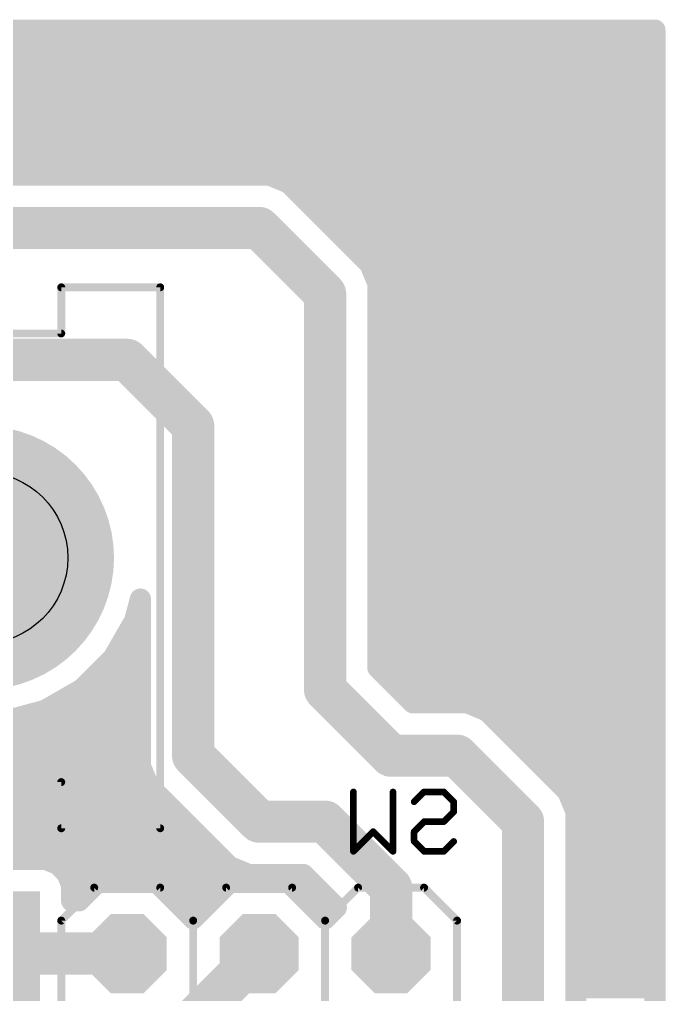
# Model space of a CAD drawing. Extents: x -0.2 to 52.3, y -1.5 to 54.9.
# Drawn here: x 39.84 to 52.27, y 36.04 to 54.81 of the extents above; entities that cross this region are included whole.
import ezdxf

# ---------------------------------------------------------------- set-up
doc = ezdxf.new("R2010")
doc.units = 0
for name, color, linetype in [('16', 175, 'CONTINUOUS'), ('17', 82, 'CONTINUOUS'), ('20', 7, 'CONTINUOUS'), ('21', 253, 'CONTINUOUS'), ('22', 253, 'CONTINUOUS'), ('26', 253, 'CONTINUOUS'), ('42', 175, 'CONTINUOUS'), ('43', 82, 'CONTINUOUS'), ('52', 253, 'CONTINUOUS')]:
    doc.layers.add(name, color=color, linetype=linetype)

# ---------------------------------------------------------------- blocks, each defined once
blk = doc.blocks.new('RECT')
blk.add_solid([(-0.5, -0.5), (0.5, -0.5), (-0.5, 0.5), (0.5, 0.5)])
blk = doc.blocks.new('OCTAGONP')
at = {"const_width": 0.5}
blk.add_lwpolyline([(-0.25, -0.1036), (-0.25, 0.1036), (-0.1036, 0.25), (0.1036, 0.25), (0.25, 0.1036), (0.25, -0.1036), (0.1036, -0.25), (-0.1036, -0.25), (-0.25, -0.1036), (-0.25, 0.1036)], dxfattribs=at)

msp = doc.modelspace()

# ---------------------------------------------------------------- linework, layer by layer
at = {"layer": '16'}
for points, const_width in [([(0, 54.61), (52.07, 54.61)], 0.4064), ([(52.07, 54.61), (52.07, 0)], 0.4064), ([(0, 54.4576), (52.07, 54.4576)], 0.4064), ([(0, 54.0512), (52.07, 54.0512)], 0.4064), ([(0, 53.6448), (52.07, 53.6448)], 0.4064), ([(4.9214, 53.2384), (52.07, 53.2384)], 0.4064), ([(5.5254, 52.832), (52.07, 52.832)], 0.4064), ([(5.7384, 52.4256), (52.07, 52.4256)], 0.4064), ([(3.8608, 52.0192), (52.07, 52.0192)], 0.4064), ([(44.6521, 51.816), (13.7679, 51.816)], 0.4064), ([(45.0255, 51.6613), (44.6521, 51.816)], 0.4064), ([(45.3113, 51.3755), (45.0255, 51.6613)], 0.4064), ([(45.074, 51.6128), (52.07, 51.6128)], 0.4064), ([(46.2955, 50.3913), (45.3113, 51.3755)], 0.4064), ([(45.4804, 51.2064), (52.07, 51.2064)], 0.4064), ([(44.45, 50.8), (13.97, 50.8)], 0.8128), ([(45.72, 49.53), (44.45, 50.8)], 0.8128), ([(45.8868, 50.8), (52.07, 50.8)], 0.4064), ([(46.2932, 50.3936), (52.07, 50.3936)], 0.4064), ([(46.5813, 50.1055), (46.2955, 50.3913)], 0.4064), ([(46.2955, 50.3913), (46.2955, 50.3913)], 0.4064), ([(46.736, 49.7321), (46.5813, 50.1055)], 0.4064), ([(46.6303, 49.9872), (52.07, 49.9872)], 0.4064), ([(45.72, 41.91), (45.72, 49.53)], 0.8128), ([(46.736, 42.3308), (46.736, 49.7321)], 0.4064), ([(46.736, 49.5808), (52.07, 49.5808)], 0.4064), ([(46.736, 49.1744), (52.07, 49.1744)], 0.4064), ([(46.736, 48.768), (52.07, 48.768)], 0.4064), ([(33.02, 48.26), (41.91, 48.26)], 0.8128), ([(41.91, 48.26), (43.18, 46.99)], 0.8128), ([(46.736, 48.3616), (52.07, 48.3616)], 0.4064), ([(46.736, 47.9552), (52.07, 47.9552)], 0.4064), ([(46.736, 47.5488), (52.07, 47.5488)], 0.4064), ([(43.18, 46.99), (43.18, 40.64)], 0.8128), ([(46.736, 47.1424), (52.07, 47.1424)], 0.4064), ([(46.736, 46.736), (52.07, 46.736)], 0.4064), ([(46.736, 46.3296), (52.07, 46.3296)], 0.4064), ([(46.736, 45.9232), (52.07, 45.9232)], 0.4064), ([(46.736, 45.5168), (52.07, 45.5168)], 0.4064), ([(46.736, 45.1104), (52.07, 45.1104)], 0.4064), ([(46.736, 44.704), (52.07, 44.704)], 0.4064), ([(46.736, 44.2976), (52.07, 44.2976)], 0.4064), ([(46.736, 43.8912), (52.07, 43.8912)], 0.4064), ([(42.051, 43.2343), (42.164, 43.6562)], 0.4064), ([(42.164, 43.6562), (42.164, 40.4379)], 0.4064), ([(42.1181, 43.4848), (42.164, 43.4848)], 0.4064), ([(46.736, 43.4848), (52.07, 43.4848)], 0.4064), ([(41.6363, 42.5161), (42.051, 43.2343)], 0.4064), ([(41.9609, 43.0784), (42.164, 43.0784)], 0.4064), ([(46.736, 43.0784), (52.07, 43.0784)], 0.4064), ([(41.7263, 42.672), (42.164, 42.672)], 0.4064), ([(46.736, 42.672), (52.07, 42.672)], 0.4064), ([(41.0499, 41.9297), (41.6363, 42.5161)], 0.4064), ([(41.3858, 42.2656), (42.164, 42.2656)], 0.4064), ([(47.4108, 41.656), (46.736, 42.3308)], 0.4064), ([(46.8012, 42.2656), (52.07, 42.2656)], 0.4064), ([(46.99, 40.64), (45.72, 41.91)], 0.8128), ([(40.3317, 41.515), (41.0499, 41.9297)], 0.4064), ([(40.9278, 41.8592), (42.164, 41.8592)], 0.4064), ([(47.2076, 41.8592), (52.07, 41.8592)], 0.4064), ([(48.4621, 41.656), (47.4108, 41.656)], 0.4064), ([(48.8355, 41.5013), (48.4621, 41.656)], 0.4064), ([(39.5307, 41.3004), (40.3317, 41.515)], 0.4064), ([(49.1213, 41.2155), (48.8355, 41.5013)], 0.4064), ([(40.0994, 41.4528), (42.164, 41.4528)], 0.4064), ([(48.884, 41.4528), (52.07, 41.4528)], 0.4064), ([(50.3913, 39.9455), (49.1213, 41.2155)], 0.4064), ([(34.8896, 41.0464), (42.164, 41.0464)], 0.4064), ([(49.2904, 41.0464), (52.07, 41.0464)], 0.4064), ([(43.18, 40.64), (44.45, 39.37)], 0.8128), ([(48.26, 40.64), (46.99, 40.64)], 0.8128), ([(49.53, 39.37), (48.26, 40.64)], 0.8128), ([(34.8896, 40.64), (42.164, 40.64)], 0.4064), ([(49.6968, 40.64), (52.07, 40.64)], 0.4064), ([(42.164, 40.4379), (42.3187, 40.0645)], 0.4064), ([(34.8896, 40.2336), (42.2486, 40.2336)], 0.4064), ([(50.1032, 40.2336), (52.07, 40.2336)], 0.4064), ([(42.3187, 40.0645), (43.5887, 38.7945)], 0.4064), ([(34.8896, 39.8272), (42.556, 39.8272)], 0.4064), ([(50.546, 39.5721), (50.3913, 39.9455)], 0.4064), ([(50.4403, 39.8272), (52.07, 39.8272)], 0.4064), ([(34.8896, 39.4208), (42.9624, 39.4208)], 0.4064), ([(44.45, 39.37), (45.72, 39.37)], 0.8128), ([(45.72, 39.37), (46.99, 38.1)], 0.8128), ([(49.53, 35.56), (49.53, 39.37)], 0.8128), ([(50.546, 35.3579), (50.546, 39.5721)], 0.4064), ([(50.546, 39.4208), (52.07, 39.4208)], 0.4064), ([(34.7665, 39.0144), (43.3688, 39.0144)], 0.4064), ([(50.546, 39.0144), (52.07, 39.0144)], 0.4064), ([(43.5887, 38.7945), (43.8745, 38.5087)], 0.4064), ([(40.3513, 38.6396), (37.7087, 38.6396)], 0.4064), ([(40.5753, 38.5468), (40.3513, 38.6396)], 0.4064), ([(40.4275, 38.608), (43.7752, 38.608)], 0.4064), ([(40.7468, 38.3753), (40.5753, 38.5468)], 0.4064), ([(43.8745, 38.5087), (44.2479, 38.354)], 0.4064), ([(50.546, 38.608), (52.07, 38.608)], 0.4064), ([(40.8396, 38.1513), (40.7468, 38.3753)], 0.4064), ([(44.2479, 38.354), (45.2992, 38.354)], 0.4064), ([(45.2992, 38.354), (45.9367, 37.7164)], 0.4064), ([(46.99, 38.1), (46.99, 36.83)], 0.8128), ([(40.8187, 38.2016), (45.4516, 38.2016)], 0.4064), ([(40.8396, 37.846), (40.8396, 38.1513)], 0.4064), ([(41.3419, 38.2016), (40.9863, 37.846)], 0.4064), ([(42.4781, 38.2016), (41.3419, 38.2016)], 0.4064), ([(43.18, 37.4997), (42.4781, 38.2016)], 0.4064), ([(43.8819, 38.2016), (43.18, 37.4997)], 0.4064), ([(45.0181, 38.2016), (43.8819, 38.2016)], 0.4064), ([(45.72, 37.4997), (45.0181, 38.2016)], 0.4064), ([(50.546, 38.2016), (52.07, 38.2016)], 0.4064), ([(40.9863, 37.846), (40.8396, 37.846)], 0.4064), ([(42.8845, 37.7952), (43.4755, 37.7952)], 0.4064), ([(45.4245, 37.7952), (45.858, 37.7952)], 0.4064), ([(45.9367, 37.7164), (45.72, 37.4997)], 0.4064), ([(50.546, 37.7952), (52.07, 37.7952)], 0.4064), ([(50.546, 37.3888), (52.07, 37.3888)], 0.4064), ([(41.91, 36.83), (39.03, 36.83)], 0.8128), ([(43.18, 35.56), (44.45, 36.83)], 0.8128), ([(50.546, 36.9824), (52.07, 36.9824)], 0.4064), ([(50.546, 36.576), (52.07, 36.576)], 0.4064), ([(50.546, 36.1696), (52.07, 36.1696)], 0.4064)]:
    msp.add_lwpolyline(points, dxfattribs=dict(at, const_width=const_width))
for points, const_width in [([(52.1716, 54.61, 1), (51.9684, 54.61)], 0.2032), ([(52.07, 54.5084, 1), (52.07, 54.7116)], 0.2032), ([(52.07, 54.356, 1), (52.07, 54.5592)], 0.2032), ([(52.07, 53.9496, 1), (52.07, 54.1528)], 0.2032), ([(52.07, 53.5432, 1), (52.07, 53.7464)], 0.2032), ([(52.07, 53.1368, 1), (52.07, 53.34)], 0.2032), ([(52.07, 52.7304, 1), (52.07, 52.9336)], 0.2032), ([(52.07, 52.324, 1), (52.07, 52.5272)], 0.2032), ([(52.07, 51.9176, 1), (52.07, 52.1208)], 0.2032), ([(44.691, 51.9099, 1), (44.6132, 51.7221)], 0.2032), ([(44.6521, 51.7144, 1), (44.6521, 51.9176)], 0.2032), ([(45.0974, 51.7332, 1), (44.9537, 51.5895)], 0.2032), ([(45.074, 51.7144, 1), (45.074, 51.5112)], 0.2032), ([(44.9866, 51.5675, 1), (45.0644, 51.7552)], 0.2032), ([(52.07, 51.5112, 1), (52.07, 51.7144)], 0.2032), ([(45.3832, 51.4474, 1), (45.2395, 51.3037)], 0.2032), ([(45.2395, 51.3037, 1), (45.3832, 51.4474)], 0.2032), ([(45.4804, 51.308, 1), (45.4804, 51.1048)], 0.2032), ([(52.07, 51.1048, 1), (52.07, 51.308)], 0.2032), ([(44.5937, 50.9437, 1), (44.3063, 50.6563)], 0.4064), ([(44.45, 50.5968, 1), (44.45, 51.0032)], 0.4064), ([(45.8868, 50.9016, 1), (45.8868, 50.6984)], 0.2032), ([(52.07, 50.6984, 1), (52.07, 50.9016)], 0.2032), ([(46.2932, 50.4952, 1), (46.2932, 50.292)], 0.2032), ([(46.3674, 50.4632, 1), (46.2237, 50.3195)], 0.2032), ([(46.2955, 50.4929, 1), (46.2955, 50.2897)], 0.2032), ([(46.2237, 50.3195, 1), (46.3674, 50.4632)], 0.2032), ([(46.2955, 50.2897, 1), (46.2955, 50.4929)], 0.2032), ([(52.07, 50.292, 1), (52.07, 50.4952)], 0.2032), ([(46.6752, 50.1444, 1), (46.4875, 50.0666)], 0.2032), ([(46.5095, 50.0337, 1), (46.6532, 50.1774)], 0.2032), ([(46.6303, 50.0888, 1), (46.6303, 49.8856)], 0.2032), ([(52.07, 49.8856, 1), (52.07, 50.0888)], 0.2032), ([(45.9232, 49.53, 1), (45.5168, 49.53)], 0.4064), ([(46.8376, 49.7321, 1), (46.6344, 49.7321)], 0.2032), ([(45.5763, 49.3863, 1), (45.8637, 49.6737)], 0.4064), ([(46.736, 49.6824, 1), (46.736, 49.4792)], 0.2032), ([(46.6421, 49.6932, 1), (46.8299, 49.771)], 0.2032), ([(52.07, 49.4792, 1), (52.07, 49.6824)], 0.2032), ([(46.736, 49.276, 1), (46.736, 49.0728)], 0.2032), ([(52.07, 49.0728, 1), (52.07, 49.276)], 0.2032), ([(46.736, 48.8696, 1), (46.736, 48.6664)], 0.2032), ([(52.07, 48.6664, 1), (52.07, 48.8696)], 0.2032), ([(42.0537, 48.4037, 1), (41.7663, 48.1163)], 0.4064), ([(41.91, 48.0568, 1), (41.91, 48.4632)], 0.4064), ([(46.736, 48.4632, 1), (46.736, 48.26)], 0.2032), ([(52.07, 48.26, 1), (52.07, 48.4632)], 0.2032), ([(46.736, 48.0568, 1), (46.736, 47.8536)], 0.2032), ([(52.07, 47.8536, 1), (52.07, 48.0568)], 0.2032), ([(46.736, 47.6504, 1), (46.736, 47.4472)], 0.2032), ([(52.07, 47.4472, 1), (52.07, 47.6504)], 0.2032), ([(43.3832, 46.99, 1), (42.9768, 46.99)], 0.4064), ([(43.0363, 46.8463, 1), (43.3237, 47.1337)], 0.4064), ([(46.736, 47.244, 1), (46.736, 47.0408)], 0.2032), ([(52.07, 47.0408, 1), (52.07, 47.244)], 0.2032), ([(46.736, 46.8376, 1), (46.736, 46.6344)], 0.2032), ([(52.07, 46.6344, 1), (52.07, 46.8376)], 0.2032), ([(46.736, 46.4312, 1), (46.736, 46.228)], 0.2032), ([(52.07, 46.228, 1), (52.07, 46.4312)], 0.2032), ([(46.736, 46.0248, 1), (46.736, 45.8216)], 0.2032), ([(52.07, 45.8216, 1), (52.07, 46.0248)], 0.2032), ([(46.736, 45.6184, 1), (46.736, 45.4152)], 0.2032), ([(52.07, 45.4152, 1), (52.07, 45.6184)], 0.2032), ([(46.736, 45.212, 1), (46.736, 45.0088)], 0.2032), ([(52.07, 45.0088, 1), (52.07, 45.212)], 0.2032), ([(46.736, 44.8056, 1), (46.736, 44.6024)], 0.2032), ([(52.07, 44.6024, 1), (52.07, 44.8056)], 0.2032), ([(46.736, 44.3992, 1), (46.736, 44.196)], 0.2032), ([(52.07, 44.196, 1), (52.07, 44.3992)], 0.2032), ([(46.736, 43.9928, 1), (46.736, 43.7896)], 0.2032), ([(52.07, 43.7896, 1), (52.07, 43.9928)], 0.2032), ([(42.2656, 43.6562, 1), (42.0624, 43.6562)], 0.2032), ([(42.2621, 43.6299, 1), (42.0659, 43.6825)], 0.2032), ([(42.1181, 43.5864, 1), (42.1181, 43.3832)], 0.2032), ([(42.164, 43.3832, 1), (42.164, 43.5864)], 0.2032), ([(46.736, 43.5864, 1), (46.736, 43.3832)], 0.2032), ([(52.07, 43.3832, 1), (52.07, 43.5864)], 0.2032), ([(41.9528, 43.2606, 1), (42.1491, 43.208)], 0.2032), ([(42.1389, 43.1835, 1), (41.963, 43.2851)], 0.2032), ([(41.9609, 43.18, 1), (41.9609, 42.9768)], 0.2032), ([(42.164, 42.9768, 1), (42.164, 43.18)], 0.2032), ([(46.736, 43.18, 1), (46.736, 42.9768)], 0.2032), ([(52.07, 42.9768, 1), (52.07, 43.18)], 0.2032), ([(41.7263, 42.7736, 1), (41.7263, 42.5704)], 0.2032), ([(42.164, 42.5704, 1), (42.164, 42.7736)], 0.2032), ([(46.736, 42.7736, 1), (46.736, 42.5704)], 0.2032), ([(52.07, 42.5704, 1), (52.07, 42.7736)], 0.2032), ([(41.5483, 42.5669, 1), (41.7243, 42.4653)], 0.2032), ([(41.7081, 42.4443, 1), (41.5645, 42.5879)], 0.2032), ([(41.3858, 42.3672, 1), (41.3858, 42.164)], 0.2032), ([(42.164, 42.164, 1), (42.164, 42.3672)], 0.2032), ([(46.8078, 42.4027, 1), (46.6642, 42.259)], 0.2032), ([(46.6344, 42.3308, 1), (46.8376, 42.3308)], 0.2032), ([(46.8012, 42.3672, 1), (46.8012, 42.164)], 0.2032), ([(52.07, 42.164, 1), (52.07, 42.3672)], 0.2032), ([(45.8637, 42.0537, 1), (45.5763, 41.7663)], 0.4064), ([(40.9278, 41.9608, 1), (40.9278, 41.7576)], 0.2032), ([(40.9781, 42.0015, 1), (41.1217, 41.8578)], 0.2032), ([(41.1007, 41.8417, 1), (40.9991, 42.0177)], 0.2032), ([(42.164, 41.7576, 1), (42.164, 41.9608)], 0.2032), ([(45.5168, 41.91, 1), (45.9232, 41.91)], 0.4064), ([(47.2076, 41.9608, 1), (47.2076, 41.7576)], 0.2032), ([(52.07, 41.7576, 1), (52.07, 41.9608)], 0.2032), ([(47.4108, 41.7576, 1), (47.4108, 41.5544)], 0.2032), ([(48.501, 41.7499, 1), (48.4232, 41.5621)], 0.2032), ([(48.4621, 41.5544, 1), (48.4621, 41.7576)], 0.2032), ([(40.2809, 41.603, 1), (40.3825, 41.4271)], 0.2032), ([(40.358, 41.4169, 1), (40.3054, 41.6132)], 0.2032), ([(47.339, 41.5842, 1), (47.4827, 41.7278)], 0.2032), ([(48.9074, 41.5732, 1), (48.7637, 41.4295)], 0.2032), ([(48.7966, 41.4075, 1), (48.8744, 41.5952)], 0.2032), ([(40.0994, 41.5544, 1), (40.0994, 41.3512)], 0.2032), ([(42.164, 41.3512, 1), (42.164, 41.5544)], 0.2032), ([(48.884, 41.5544, 1), (48.884, 41.3512)], 0.2032), ([(52.07, 41.3512, 1), (52.07, 41.5544)], 0.2032), ([(49.1932, 41.2874, 1), (49.0495, 41.1437)], 0.2032), ([(49.0495, 41.1437, 1), (49.1932, 41.2874)], 0.2032), ([(42.164, 40.9448, 1), (42.164, 41.148)], 0.2032), ([(49.2904, 41.148, 1), (49.2904, 40.9448)], 0.2032), ([(52.07, 40.9448, 1), (52.07, 41.148)], 0.2032), ([(43.3237, 40.7837, 1), (43.0363, 40.4963)], 0.4064), ([(46.99, 40.8432, 1), (46.99, 40.4368)], 0.4064), ([(46.8463, 40.4963, 1), (47.1337, 40.7837)], 0.4064), ([(48.4037, 40.7837, 1), (48.1163, 40.4963)], 0.4064), ([(48.26, 40.4368, 1), (48.26, 40.8432)], 0.4064), ([(42.164, 40.5384, 1), (42.164, 40.7416)], 0.2032), ([(42.9768, 40.64, 1), (43.3832, 40.64)], 0.4064), ([(49.6968, 40.7416, 1), (49.6968, 40.5384)], 0.2032), ([(52.07, 40.5384, 1), (52.07, 40.7416)], 0.2032), ([(42.2579, 40.4768, 1), (42.0701, 40.399)], 0.2032), ([(42.0624, 40.4379, 1), (42.2656, 40.4379)], 0.2032), ([(42.2486, 40.132, 1), (42.2486, 40.3352)], 0.2032), ([(50.1032, 40.3352, 1), (50.1032, 40.132)], 0.2032), ([(52.07, 40.132, 1), (52.07, 40.3352)], 0.2032), ([(42.3905, 40.1363, 1), (42.2468, 39.9926)], 0.2032), ([(42.2248, 40.0256, 1), (42.4125, 40.1034)], 0.2032), ([(42.556, 39.7256, 1), (42.556, 39.9288)], 0.2032), ([(50.4852, 39.9844, 1), (50.2975, 39.9066)], 0.2032), ([(50.3195, 39.8737, 1), (50.4632, 40.0174)], 0.2032), ([(50.4403, 39.9288, 1), (50.4403, 39.7256)], 0.2032), ([(52.07, 39.7256, 1), (52.07, 39.9288)], 0.2032), ([(42.9624, 39.3192, 1), (42.9624, 39.5224)], 0.2032), ([(44.45, 39.5732, 1), (44.45, 39.1668)], 0.4064), ([(44.3063, 39.2263, 1), (44.5937, 39.5137)], 0.4064), ([(45.8637, 39.5137, 1), (45.5763, 39.2263)], 0.4064), ([(45.72, 39.1668, 1), (45.72, 39.5732)], 0.4064), ([(49.7332, 39.37, 1), (49.3268, 39.37)], 0.4064), ([(49.3863, 39.2263, 1), (49.6737, 39.5137)], 0.4064), ([(50.6476, 39.5721, 1), (50.4444, 39.5721)], 0.2032), ([(50.546, 39.5224, 1), (50.546, 39.3192)], 0.2032), ([(50.4521, 39.5332, 1), (50.6399, 39.611)], 0.2032), ([(52.07, 39.3192, 1), (52.07, 39.5224)], 0.2032), ([(43.3688, 38.9128, 1), (43.3688, 39.116)], 0.2032), ([(50.546, 39.116, 1), (50.546, 38.9128)], 0.2032), ([(52.07, 38.9128, 1), (52.07, 39.116)], 0.2032), ([(43.6605, 38.8663, 1), (43.5168, 38.7226)], 0.2032), ([(43.5168, 38.7226, 1), (43.6605, 38.8663)], 0.2032), ([(40.3901, 38.7335, 1), (40.3124, 38.5457)], 0.2032), ([(40.4275, 38.7096, 1), (40.4275, 38.5064)], 0.2032), ([(40.3513, 38.538, 1), (40.3513, 38.7412)], 0.2032), ([(40.6472, 38.6186, 1), (40.5035, 38.4749)], 0.2032), ([(40.5364, 38.4529, 1), (40.6142, 38.6407)], 0.2032), ([(43.9134, 38.6025, 1), (43.8356, 38.4148)], 0.2032), ([(43.7752, 38.5064, 1), (43.7752, 38.7096)], 0.2032), ([(43.8026, 38.4368, 1), (43.9463, 38.5805)], 0.2032), ([(50.546, 38.7096, 1), (50.546, 38.5064)], 0.2032), ([(52.07, 38.5064, 1), (52.07, 38.7096)], 0.2032), ([(40.8407, 38.4142, 1), (40.6529, 38.3364)], 0.2032), ([(40.6749, 38.3035, 1), (40.8186, 38.4472)], 0.2032), ([(44.2479, 38.4556, 1), (44.2479, 38.2524)], 0.2032), ([(44.209, 38.2601, 1), (44.2868, 38.4479)], 0.2032), ([(45.371, 38.4258, 1), (45.2273, 38.2822)], 0.2032), ([(45.2992, 38.2524, 1), (45.2992, 38.4556)], 0.2032), ([(47.1932, 38.1, 1), (46.7868, 38.1)], 0.4064), ([(40.8187, 38.3032, 1), (40.8187, 38.1)], 0.2032), ([(40.9412, 38.1513, 1), (40.738, 38.1513)], 0.2032), ([(41.3419, 38.3032, 1), (41.3419, 38.1)], 0.2032), ([(41.4137, 38.1298, 1), (41.27, 38.2734)], 0.2032), ([(42.55, 38.2734, 1), (42.4063, 38.1298)], 0.2032), ([(42.4781, 38.1, 1), (42.4781, 38.3032)], 0.2032), ([(43.8819, 38.3032, 1), (43.8819, 38.1)], 0.2032), ([(43.9537, 38.1298, 1), (43.81, 38.2734)], 0.2032), ([(45.09, 38.2734, 1), (44.9463, 38.1298)], 0.2032), ([(45.0181, 38.1, 1), (45.0181, 38.3032)], 0.2032), ([(45.4516, 38.1, 1), (45.4516, 38.3032)], 0.2032), ([(46.8463, 37.9563, 1), (47.1337, 38.2437)], 0.4064), ([(50.546, 38.3032, 1), (50.546, 38.1)], 0.2032), ([(52.07, 38.1, 1), (52.07, 38.3032)], 0.2032), ([(40.7457, 38.1124, 1), (40.9335, 38.1901)], 0.2032), ([(40.8396, 37.9476, 1), (40.8396, 37.7444)], 0.2032), ([(40.738, 37.846, 1), (40.9412, 37.846)], 0.2032), ([(40.9144, 37.9178, 1), (41.0581, 37.7742)], 0.2032), ([(40.9863, 37.7444, 1), (40.9863, 37.9476)], 0.2032), ([(42.8845, 37.8968, 1), (42.8845, 37.6936)], 0.2032), ([(43.4755, 37.6936, 1), (43.4755, 37.8968)], 0.2032), ([(45.4245, 37.8968, 1), (45.4245, 37.6936)], 0.2032), ([(45.858, 37.6936, 1), (45.858, 37.8968)], 0.2032), ([(46.0086, 37.6446, 1), (45.8649, 37.7883)], 0.2032), ([(50.546, 37.8968, 1), (50.546, 37.6936)], 0.2032), ([(52.07, 37.6936, 1), (52.07, 37.8968)], 0.2032), ([(45.8649, 37.6446, 1), (46.0086, 37.7883)], 0.2032), ([(43.1082, 37.5716, 1), (43.2518, 37.4279)], 0.2032), ([(43.1082, 37.4279, 1), (43.2518, 37.5716)], 0.2032), ([(45.6482, 37.5716, 1), (45.7918, 37.4279)], 0.2032), ([(45.6482, 37.4279, 1), (45.7918, 37.5716)], 0.2032), ([(50.546, 37.4904, 1), (50.546, 37.2872)], 0.2032), ([(52.07, 37.2872, 1), (52.07, 37.4904)], 0.2032), ([(41.91, 36.6268, 1), (41.91, 37.0332)], 0.4064), ([(44.5937, 36.6863, 1), (44.3063, 36.9737)], 0.4064), ([(50.546, 37.084, 1), (50.546, 36.8808)], 0.2032), ([(52.07, 36.8808, 1), (52.07, 37.084)], 0.2032), ([(46.7868, 36.83, 1), (47.1932, 36.83)], 0.4064), ([(50.546, 36.6776, 1), (50.546, 36.4744)], 0.2032), ([(52.07, 36.4744, 1), (52.07, 36.6776)], 0.2032), ([(50.546, 36.2712, 1), (50.546, 36.068)], 0.2032), ([(52.07, 36.068, 1), (52.07, 36.2712)], 0.2032)]:
    msp.add_lwpolyline(points, format="xyb", dxfattribs=dict(at, const_width=const_width))
at = {"layer": '20'}
msp.add_circle((39.116, 44.45), 1.651, dxfattribs=at)
at = {"layer": '21', "const_width": 0.1524}
for points in [[(40.64, 48.768), (40.64, 49.657)], [(40.64, 49.657), (42.545, 49.657)], [(42.545, 39.243), (42.545, 49.657)], [(39.116, 48.768), (40.64, 48.768)], [(39.116, 40.132), (40.64, 40.132)], [(40.64, 40.132), (40.64, 39.243)], [(40.64, 39.243), (42.545, 39.243)]]:
    msp.add_lwpolyline(points, dxfattribs=at)
at = {"layer": '21'}
for points, const_width in [([(40.6781, 49.657, 1), (40.6019, 49.657)], 0.0762), ([(40.64, 49.6951, 1), (40.64, 49.6189)], 0.0762), ([(42.5831, 49.657, 1), (42.5069, 49.657)], 0.0762), ([(42.545, 49.6189, 1), (42.545, 49.6951)], 0.0762), ([(40.6019, 48.768, 1), (40.6781, 48.768)], 0.0762), ([(40.64, 48.7299, 1), (40.64, 48.8061)], 0.0762), ([(39.116, 42.6466, 1), (39.116, 46.2534, 1), (39.116, 42.6466)], 0.1524), ([(40.6781, 40.132, 1), (40.6019, 40.132)], 0.0762), ([(40.64, 40.0939, 1), (40.64, 40.1701)], 0.0762), ([(40.64, 39.2811, 1), (40.64, 39.2049)], 0.0762), ([(40.6019, 39.243, 1), (40.6781, 39.243)], 0.0762), ([(42.5069, 39.243, 1), (42.5831, 39.243)], 0.0762), ([(42.545, 39.2049, 1), (42.545, 39.2811)], 0.0762)]:
    msp.add_lwpolyline(points, format="xyb", dxfattribs=dict(at, const_width=const_width))
at = {"layer": '22', "const_width": 0.1524}
for points in [[(41.275, 38.1), (40.64, 37.465)], [(42.545, 38.1), (41.275, 38.1)], [(43.18, 37.465), (42.545, 38.1)], [(43.815, 38.1), (43.18, 37.465)], [(45.085, 38.1), (43.815, 38.1)], [(45.72, 37.465), (45.085, 38.1)], [(46.355, 38.1), (45.72, 37.465)], [(47.625, 38.1), (46.355, 38.1)], [(48.26, 37.465), (47.625, 38.1)], [(40.64, 37.465), (40.64, 33.655)], [(43.18, 37.465), (43.18, 33.655)], [(45.72, 37.465), (45.72, 33.655)], [(48.26, 33.655), (48.26, 37.465)]]:
    msp.add_lwpolyline(points, dxfattribs=at)
at = {"layer": '22', "const_width": 0.0762}
for points in [[(41.275, 38.1381, 1), (41.275, 38.0619)], [(41.3019, 38.0731, 1), (41.2481, 38.1269)], [(42.5719, 38.1269, 1), (42.5181, 38.0731)], [(42.545, 38.0619, 1), (42.545, 38.1381)], [(43.815, 38.1381, 1), (43.815, 38.0619)], [(43.8419, 38.0731, 1), (43.7881, 38.1269)], [(45.1119, 38.1269, 1), (45.0581, 38.0731)], [(45.085, 38.0619, 1), (45.085, 38.1381)], [(46.355, 38.1381, 1), (46.355, 38.0619)], [(46.3819, 38.0731, 1), (46.3281, 38.1269)], [(47.6519, 38.1269, 1), (47.5981, 38.0731)], [(47.625, 38.0619, 1), (47.625, 38.1381)], [(40.6781, 37.465, 1), (40.6019, 37.465)], [(43.2181, 37.465, 1), (43.1419, 37.465)], [(45.7581, 37.465, 1), (45.6819, 37.465)], [(48.2981, 37.465, 1), (48.2219, 37.465)], [(40.6131, 37.4919, 1), (40.6669, 37.4381)], [(43.1531, 37.4919, 1), (43.2069, 37.4381)], [(43.1531, 37.4381, 1), (43.2069, 37.4919)], [(45.6931, 37.4919, 1), (45.7469, 37.4381)], [(45.6931, 37.4381, 1), (45.7469, 37.4919)], [(48.2331, 37.4381, 1), (48.2869, 37.4919)]]:
    msp.add_lwpolyline(points, format="xyb", dxfattribs=at)
at = {"layer": '26', "const_width": 0.0635}
for points in [[(46.2962, 39.9425, 1), (46.2327, 39.9425)], [(47.0589, 39.9425, 1), (46.9954, 39.9425)], [(47.6245, 39.9742, 1), (47.6245, 39.9107)], [(47.647, 39.92, 1), (47.6021, 39.9649)], [(48.0283, 39.9649, 1), (47.9834, 39.92)], [(48.0058, 39.9107, 1), (48.0058, 39.9742)], [(47.4114, 39.7743, 1), (47.4563, 39.7294)], [(48.2283, 39.7518, 1), (48.1647, 39.7518)], [(48.174, 39.7294, 1), (48.219, 39.7743)], [(48.219, 39.5387, 1), (48.174, 39.5836)], [(47.6245, 39.4022, 1), (47.6245, 39.3387)], [(47.647, 39.348, 1), (47.6021, 39.3929)], [(47.9834, 39.3929, 1), (48.0283, 39.348)], [(48.0058, 39.3387, 1), (48.0058, 39.4022)], [(48.1647, 39.5612, 1), (48.2283, 39.5612)], [(46.6682, 39.2023, 1), (46.6233, 39.1574)], [(46.6682, 39.1574, 1), (46.6233, 39.2023)], [(47.4656, 39.1798, 1), (47.4021, 39.1798)], [(47.4114, 39.2023, 1), (47.4563, 39.1574)], [(47.4563, 39.0116, 1), (47.4114, 38.9667)], [(48.219, 38.9667, 1), (48.174, 39.0116)], [(47.4021, 38.9892, 1), (47.4656, 38.9892)], [(47.6245, 38.8303, 1), (47.6245, 38.7668)], [(48.0058, 38.7668, 1), (48.0058, 38.8303)], [(46.242, 38.821, 1), (46.2869, 38.776)], [(46.2327, 38.7985, 1), (46.2962, 38.7985)], [(46.9954, 38.7985, 1), (47.0589, 38.7985)], [(47.0047, 38.776, 1), (47.0496, 38.821)], [(47.6021, 38.776, 1), (47.647, 38.821)], [(47.9834, 38.821, 1), (48.0283, 38.776)]]:
    msp.add_lwpolyline(points, format="xyb", dxfattribs=at)
at = {"layer": '26', "const_width": 0.127}
for points in [[(46.2645, 38.7985), (46.2645, 39.9425)], [(47.0271, 39.9425), (47.0271, 38.7985)], [(47.4338, 39.7518), (47.6245, 39.9425)], [(47.6245, 39.9425), (48.0058, 39.9425)], [(48.0058, 39.9425), (48.1965, 39.7518)], [(48.1965, 39.7518), (48.1965, 39.5612)], [(48.1965, 39.5612), (48.0058, 39.3705)], [(47.6245, 39.3705), (47.4338, 39.1798)], [(48.0058, 39.3705), (47.6245, 39.3705)], [(46.6458, 39.1798), (46.2645, 38.7985)], [(47.0271, 38.7985), (46.6458, 39.1798)], [(47.4338, 39.1798), (47.4338, 38.9892)], [(47.4338, 38.9892), (47.6245, 38.7985)], [(48.0058, 38.7985), (48.1965, 38.9892)], [(47.6245, 38.7985), (48.0058, 38.7985)]]:
    msp.add_lwpolyline(points, dxfattribs=at)
at = {"layer": '42', "const_width": 2.54}
msp.add_lwpolyline([(39.116, 43.18, 1), (39.116, 45.72, 1), (39.116, 43.18)], format="xyb", dxfattribs=at)
at = {"layer": '43', "const_width": 2.54}
msp.add_lwpolyline([(39.116, 43.18, 1), (39.116, 45.72, 1), (39.116, 43.18)], format="xyb", dxfattribs=at)

# ---------------------------------------------------------------- block references
at = {"layer": '16', "xscale": 2.4, "yscale": 2.4}
msp.add_blockref('RECT', (39.03, 36.83), dxfattribs=at)
at = {"layer": '17', "xscale": 1.524, "yscale": 1.524, "rotation": 180}
for p in [(41.91, 36.83), (41.91, 36.83), (44.45, 36.83), (44.45, 36.83), (46.99, 36.83), (46.99, 36.83)]:
    msp.add_blockref('OCTAGONP', p, dxfattribs=at)
at = {"layer": '52', "xscale": 0.508, "yscale": 0.508, "rotation": 180}
for p in [(41.91, 36.83), (44.45, 36.83), (46.99, 36.83)]:
    msp.add_blockref('RECT', p, dxfattribs=at)

doc.saveas('drawing.dxf')
